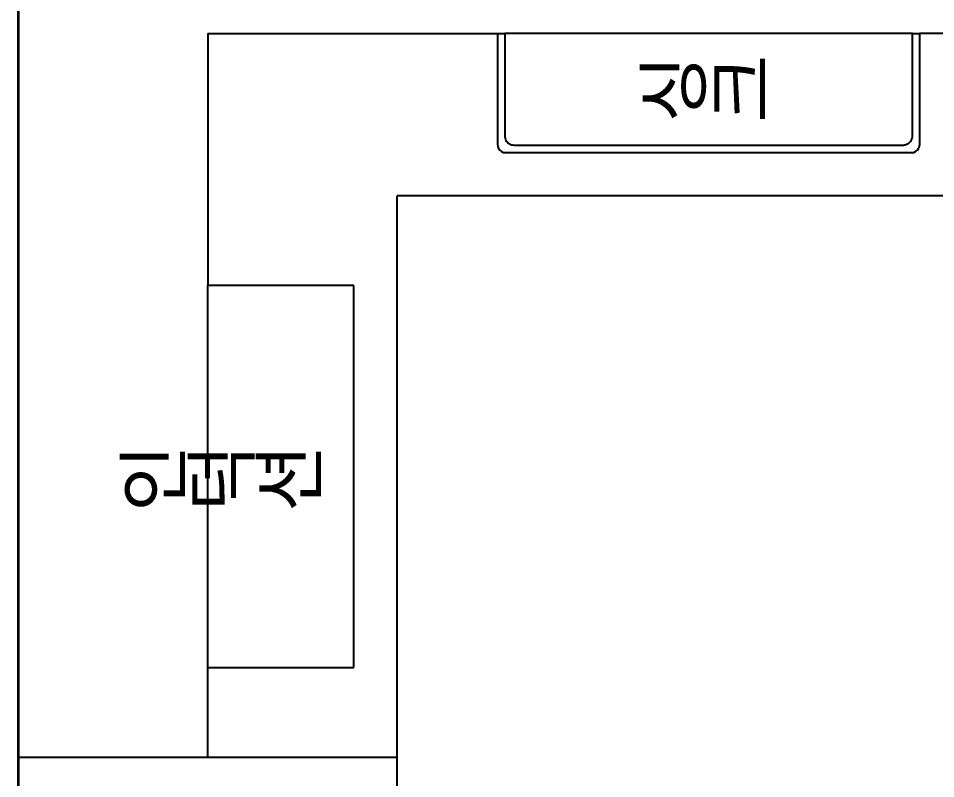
# Model space of a CAD drawing. Header units: millimetres. Extents: x -41292 to 298682, y -22072 to 33155.
# Drawn here: x 30395 to 32089, y -4855 to -3451 of the extents above; entities that cross this region are included whole.
import ezdxf

# ---------------------------------------------------------------- set-up
doc = ezdxf.new("R2010")
doc.units = ezdxf.units.MM
doc.layers.add('0-ELC TEXT', color=7, linetype='Continuous')
doc.layers.add('벽1', color=2, linetype='Continuous')
doc.styles.add('코레일둥고', font='@Microsoft JhengHei Light.ttf')

# ---------------------------------------------------------------- blocks, each defined once
blk = doc.blocks.new('rmfnasesx')
for p, q in [((57857.9, 10696.5), (57857.9, 12383)), ((58207.9, 12033), (58207.9, 11567.5)), ((58207.9, 12033), (58742.9, 12033)), ((58742.9, 12033), (58742.9, 11828.6)), ((58742.9, 12033), (58756.4, 12033)), ((58756.4, 12033), (58756.4, 11844.2)), ((59509.4, 12033), (58756.4, 12033)), ((59509.4, 11844.2), (59509.4, 12033)), ((59509.4, 12033), (59522.9, 12033)), ((59522.9, 11828.6), (59522.9, 12033)), ((60307.9, 12033), (59522.9, 12033)), ((58756.4, 11844.2), (58756.6, 11842)), ((59509.3, 11842), (59509.4, 11844.2)), ((58742.9, 11828.6), (58743.5, 11824.6)), ((58756.6, 11842), (58757, 11839.8)), ((58757, 11839.8), (58757.7, 11837.7)), ((58757.7, 11837.7), (58758.7, 11835.7)), ((58758.7, 11835.7), (58759.9, 11833.8)), ((58759.9, 11833.8), (58761.3, 11832.1)), ((58761.3, 11832.1), (58762.9, 11830.6)), ((58762.9, 11830.6), (58764.7, 11829.4)), ((58764.7, 11829.4), (58766.6, 11828.4)), ((58766.6, 11828.4), (58768.7, 11827.7)), ((58768.7, 11827.7), (58770.8, 11827.2)), ((58770.8, 11827.2), (58772.9, 11827.1)), ((59493, 11827.1), (59495.1, 11827.2)), ((59495.1, 11827.2), (59497.2, 11827.7)), ((59497.2, 11827.7), (59499.3, 11828.4)), ((59499.3, 11828.4), (59501.2, 11829.4)), ((59501.2, 11829.4), (59503, 11830.6)), ((59503, 11830.6), (59504.6, 11832.1)), ((59504.6, 11832.1), (59506, 11833.8)), ((59506, 11833.8), (59507.2, 11835.7)), ((59507.2, 11835.7), (59508.2, 11837.7)), ((59508.2, 11837.7), (59508.9, 11839.8)), ((59508.9, 11839.8), (59509.3, 11842)), ((59522.4, 11824.6), (59522.9, 11828.6)), ((58743.5, 11824.6), (58745, 11820.8)), ((58745, 11820.8), (58747.3, 11817.6)), ((58747.3, 11817.6), (58750.4, 11815.1)), ((58750.4, 11815.1), (58754.1, 11813.5)), ((58754.1, 11813.5), (58757.9, 11813)), ((58757.9, 11813), (59507.9, 11813)), ((58772.9, 11827.1), (59493, 11827.1)), ((59507.9, 11813), (59511.8, 11813.5)), ((59511.8, 11813.5), (59515.4, 11815.1)), ((59515.4, 11815.1), (59518.6, 11817.6)), ((59518.6, 11817.6), (59520.9, 11820.8)), ((59520.9, 11820.8), (59522.4, 11824.6)), ((58557.9, 10696.5), (58557.9, 11733)), ((60307.9, 11733), (58557.9, 11733)), ((58477.9, 11567.5), (58207.9, 11567.5)), ((58207.9, 10862), (58207.9, 11567.5)), ((58477.9, 10862), (58477.9, 11567.5)), ((58207.9, 10862), (58477.9, 10862)), ((58207.9, 10696.5), (58207.9, 10862)), ((57857.9, 10696.5), (58207.9, 10696.5)), ((57857.9, 10095.5), (57857.9, 10696.5)), ((58207.9, 10696.5), (58557.9, 10696.5)), ((58557.9, 10617.5), (58557.9, 10696.5))]:
    blk.add_line(p, q)

msp = doc.modelspace()

# ---------------------------------------------------------------- linework, layer by layer
at = {"layer": '벽1'}
msp.add_line((30394.67, -3129.42), (30394.67, -6769.42), dxfattribs=at)

# ---------------------------------------------------------------- block references
msp.add_blockref('rmfnasesx', (-27463.27, -15512.43))

# ---------------------------------------------------------------- texts
at = {"layer": '0-ELC TEXT', "style": '코레일둥고'}
for s, p in [('싱크', (31535.05, -3627.65)), ('인덕션', (30574.75, -4346.65))]:
    msp.add_text(s, height=100, dxfattribs=at).set_placement(p)

doc.saveas('drawing.dxf')
